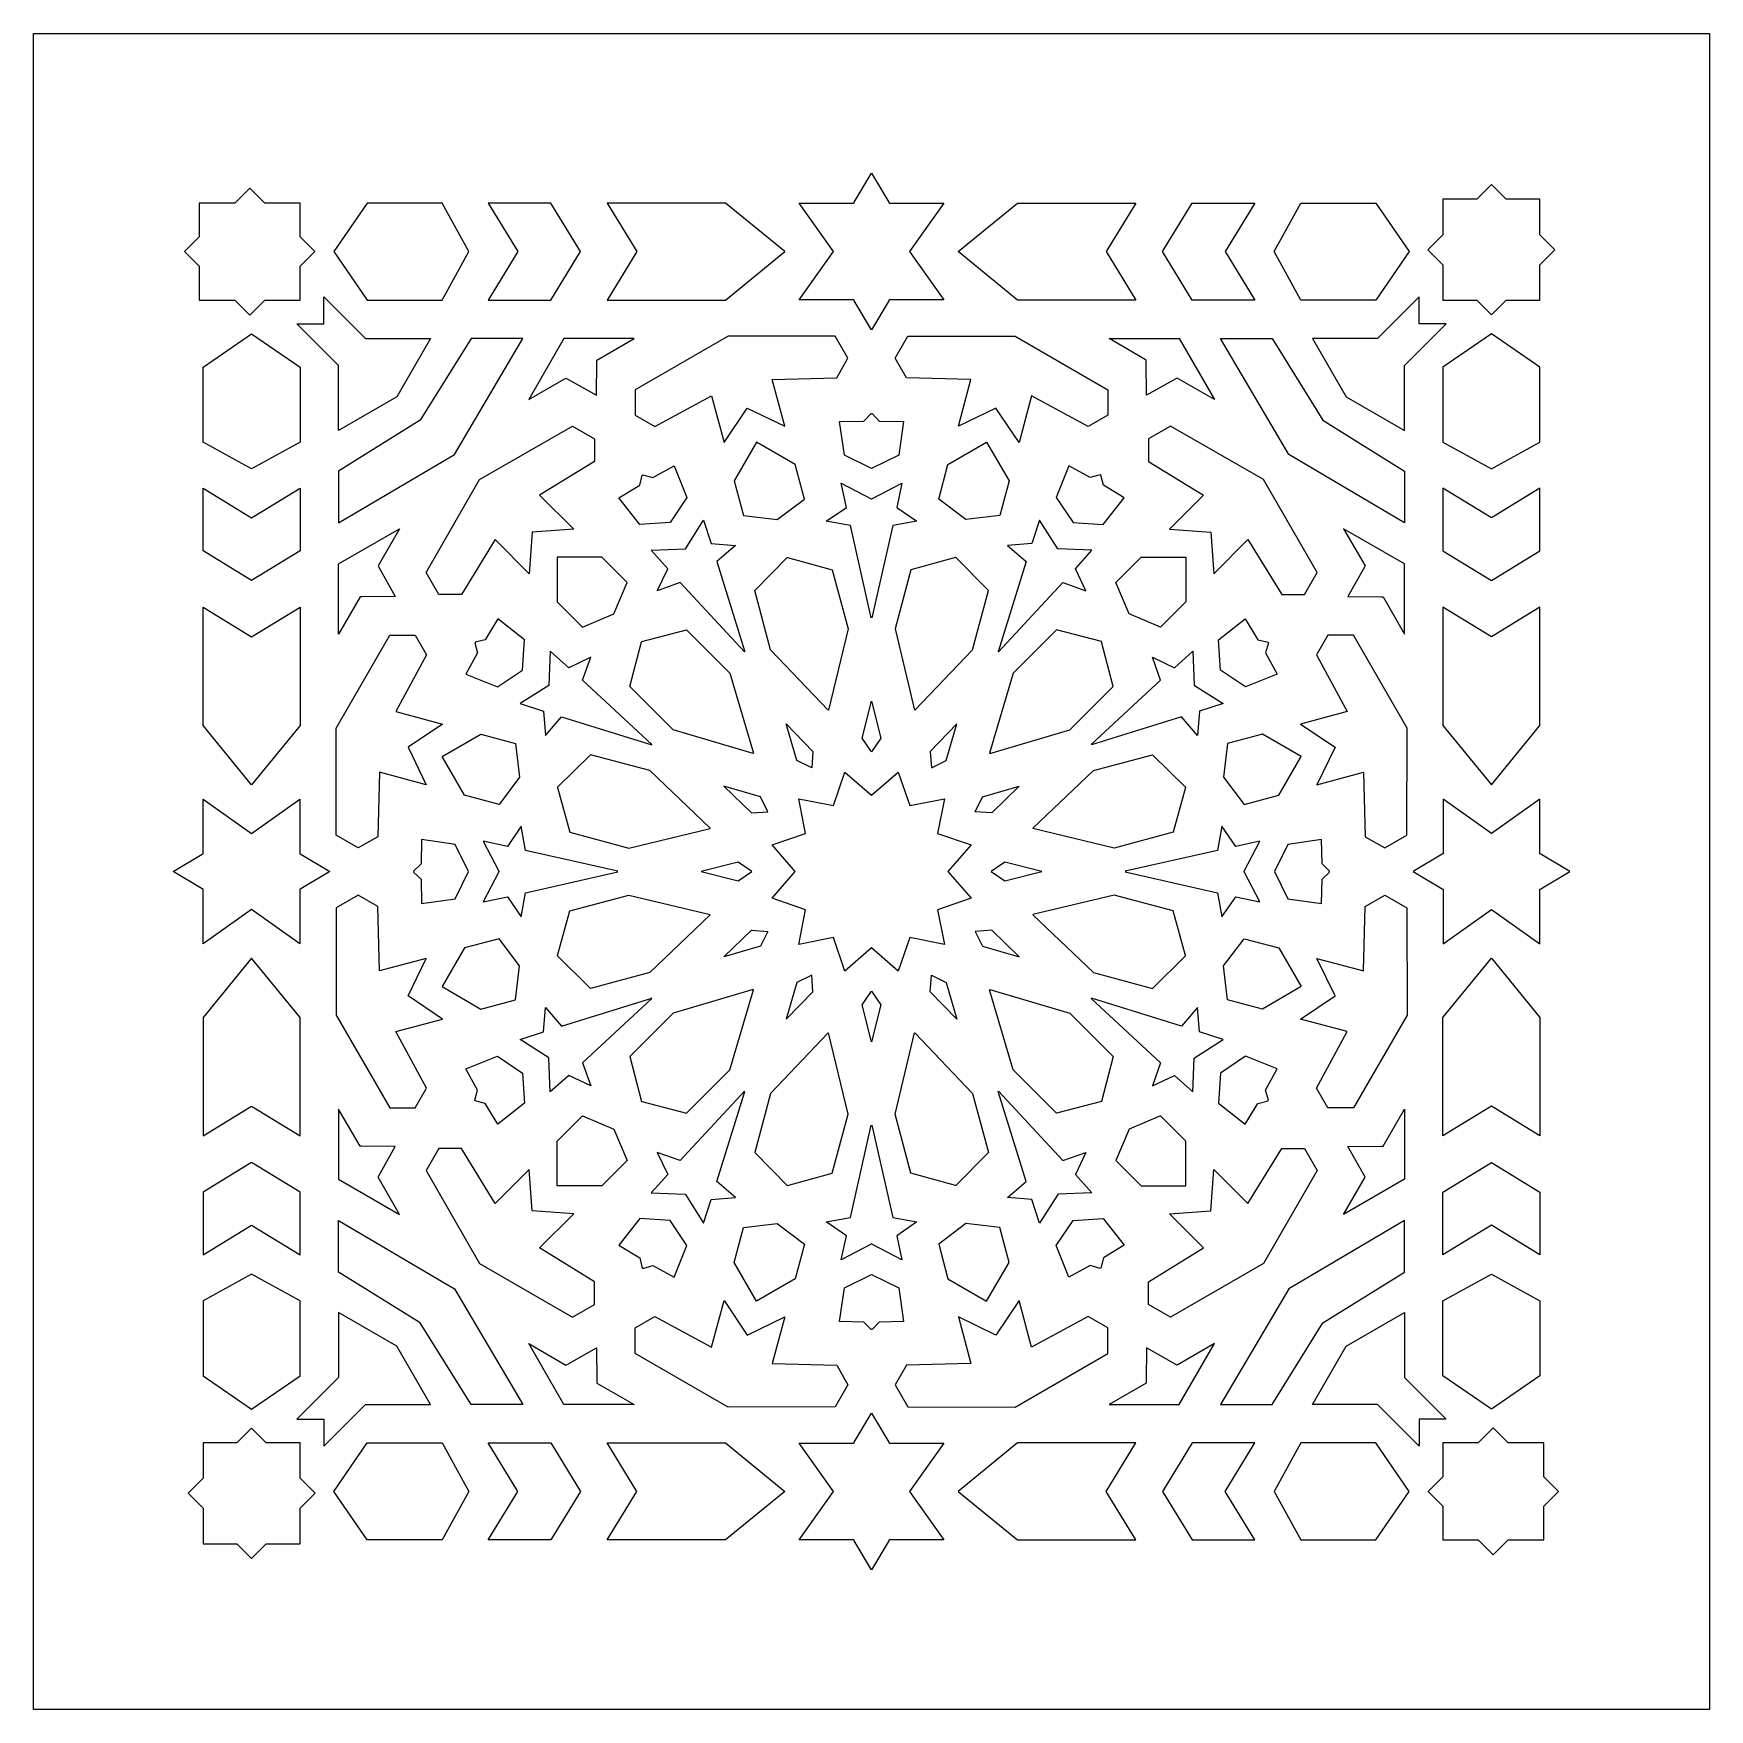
# Model space of a CAD drawing. Extents: x -300 to 300, y -300 to 300.
import ezdxf

# ---------------------------------------------------------------- set-up
doc = ezdxf.new("R2010")
doc.units = 0
doc.header["$MEASUREMENT"] = 0
doc.layers.add('PLAN_1', color=18, linetype='CONTINUOUS')

msp = doc.modelspace()

# ---------------------------------------------------------------- linework, layer by layer
at = {"layer": 'PLAN_1'}
for points in [[(300, -300), (-300, -300), (-300, 300), (300, 300)], [(0, 193.88), (-6.16, 204.3), (-6.33, 204.61), (-25.87, 204.61), (-13.62, 221.94), (-25.87, 239.27), (-6.33, 239.27), (-6.16, 239.58), (0, 250), (6.16, 239.58), (6.33, 239.27), (25.87, 239.27), (13.62, 221.94), (25.87, 204.61), (6.33, 204.61), (6.16, 204.3)], [(-199.23, 221.94), (-204.5, 227.21), (-204.5, 239.32), (-217.24, 239.32), (-222.6, 244.69), (-227.97, 239.32), (-240.71, 239.32), (-240.71, 227.21), (-245.98, 221.94), (-240.71, 216.67), (-240.71, 204.55), (-227.97, 204.55), (-222.6, 199.19), (-217.24, 204.55), (-204.5, 204.55), (-204.5, 216.67)], [(221.94, 199.23), (227.21, 204.5), (239.32, 204.5), (239.32, 217.24), (244.69, 222.6), (239.32, 227.97), (239.32, 240.71), (227.21, 240.71), (221.94, 245.98), (216.67, 240.71), (204.55, 240.71), (204.55, 227.97), (199.19, 222.6), (204.55, 217.24), (204.55, 204.5), (216.67, 204.5)], [(-144.12, 221.94), (-153.66, 239.32), (-180.59, 239.32), (-192.44, 221.94), (-180.59, 204.56), (-153.66, 204.56)], [(-104.21, 221.94), (-114.76, 239.32), (-137.18, 239.32), (-126.63, 221.94), (-137.18, 204.56), (-114.76, 204.56)], [(-31.03, 221.94), (-52.27, 239.32), (-94.6, 239.32), (-84.05, 221.94), (-94.6, 204.56), (-52.27, 204.56)], [(31.03, 221.94), (52.27, 239.32), (94.6, 239.32), (84.05, 221.94), (94.6, 204.56), (52.27, 204.56)], [(104.21, 221.94), (114.76, 239.32), (137.18, 239.32), (126.63, 221.94), (137.18, 204.56), (114.76, 204.56)], [(144.12, 221.94), (153.66, 239.32), (180.59, 239.32), (192.44, 221.94), (180.59, 204.56), (153.66, 204.56)], [(-169.89, 169.89), (-190.76, 157.84), (-190.76, 181.1), (-205.74, 196.08), (-196.09, 196.09), (-196.08, 205.74), (-181.1, 190.76), (-157.84, 190.76)], [(169.93, 169.89), (190.8, 157.84), (190.8, 181.1), (205.78, 196.08), (196.12, 196.09), (196.12, 205.74), (181.14, 190.76), (157.88, 190.76)], [(-221.94, 144.12), (-239.32, 153.66), (-239.32, 180.59), (-221.94, 192.44), (-204.56, 180.59), (-204.56, 153.66)], [(221.94, 144.12), (239.32, 153.66), (239.32, 180.59), (221.94, 192.44), (204.56, 180.59), (204.56, 153.66)], [(-149.33, 149.33), (-124.87, 190.76), (-143.36, 190.76), (-161.53, 161.53), (-190.76, 143.36), (-190.76, 124.87)], [(-110.14, 190.76), (-122.71, 168.99), (-109.4, 176.67), (-108.96, 176.42), (-98.42, 170.47), (-98.3, 182.58), (-98.3, 183.08), (-84.99, 190.76)], [(-51.36, 191.69), (-84.59, 172.46), (-84.59, 172.46), (-84.59, 163.36), (-77.58, 159.31), (-57.26, 170.26), (-52.79, 153.59), (-44.46, 165.93), (-31.08, 159.41), (-35.54, 176.08), (-12.47, 176.76), (-8.42, 183.77), (-12.97, 191.65), (-12.97, 191.65)], [(51.4, 191.69), (84.62, 172.46), (84.62, 172.46), (84.62, 163.36), (77.61, 159.31), (57.29, 170.26), (52.83, 153.59), (44.5, 165.93), (31.11, 159.41), (35.58, 176.08), (12.5, 176.76), (8.46, 183.77), (13.01, 191.65), (13.01, 191.65)], [(110.17, 190.76), (122.75, 168.99), (109.44, 176.67), (109, 176.42), (98.46, 170.47), (98.34, 182.58), (98.34, 183.08), (85.03, 190.76)], [(149.36, 149.33), (124.9, 190.76), (143.4, 190.76), (161.56, 161.53), (190.8, 143.36), (190.8, 124.87)], [(0.02, 144.26), (-9.7, 148.99), (-11.43, 161.09), (-2.72, 161.28), (-0.15, 163.95), (0.02, 163.81), (0.18, 163.95), (2.75, 161.28), (11.46, 161.09), (9.74, 148.99)], [(-121.47, 121.47), (-121.47, 121.47), (-122.52, 106.62), (-134.72, 118.82), (-146.84, 99.18), (-154.94, 99.18), (-159.49, 107.06), (-159.49, 107.06), (-140.33, 140.33), (-140.33, 140.33), (-140.33, 140.33), (-107.06, 159.49), (-107.06, 159.49), (-99.18, 154.94), (-99.18, 146.84), (-118.82, 134.72), (-106.62, 122.52), (-121.47, 121.47)], [(121.51, 121.47), (121.51, 121.47), (122.55, 106.62), (134.75, 118.82), (146.88, 99.18), (154.97, 99.18), (159.53, 107.06), (159.53, 107.06), (140.37, 140.33), (140.37, 140.33), (140.36, 140.33), (107.1, 159.49), (107.1, 159.49), (99.21, 154.94), (99.21, 146.84), (118.85, 134.72), (106.65, 122.52), (121.51, 121.47)], [(-41.19, 153.75), (-49.19, 139.9), (-45.86, 127.47), (-33.75, 125.98), (-24.01, 133.32), (-27.34, 145.75)], [(41.23, 153.75), (49.23, 139.9), (45.9, 127.47), (33.79, 125.98), (24.05, 133.32), (27.38, 145.75)], [(-81.9, 141.86), (-81.84, 142.06), (-78.28, 141.03), (-70.65, 145.23), (-66.09, 133.88), (-72.13, 124.93), (-82.9, 124.18), (-90.44, 133.8), (-82.99, 138.31), (-82.11, 141.91)], [(81.94, 141.86), (81.88, 142.06), (78.32, 141.03), (70.68, 145.23), (66.12, 133.88), (72.16, 124.93), (82.94, 124.18), (90.48, 133.8), (83.03, 138.31), (82.14, 141.91)], [(0.02, 91.16), (0, 91.16), (-0.07, 90.84), (-7.54, 123.82), (-16.17, 125.41), (-8.99, 130.35), (-10.84, 139.02), (-0.07, 133.4), (0.02, 133.44), (0.1, 133.4), (10.87, 139.02), (9.03, 130.35), (16.2, 125.41), (7.58, 123.82), (0.1, 90.84), (0.03, 91.16)], [(-221.94, 104.21), (-239.32, 114.76), (-239.32, 137.18), (-221.94, 126.63), (-204.56, 137.18), (-204.56, 114.76)], [(221.94, 104.21), (239.32, 114.76), (239.32, 137.18), (221.94, 126.63), (204.56, 137.18), (204.56, 114.76)], [(-190.76, 110.14), (-168.99, 122.71), (-176.67, 109.4), (-176.42, 108.96), (-170.47, 98.42), (-182.58, 98.3), (-183.08, 98.3), (-190.76, 84.99)], [(-66.72, 115.56), (-66.64, 115.56), (-60.12, 125.82), (-57.38, 117.38), (-48.7, 116.69), (-55.37, 111), (-45.35, 78.7), (-45.58, 78.95), (-45.48, 78.63), (-68.44, 103.46), (-76.71, 100.53), (-72.96, 108.39), (-78.9, 114.98), (-66.76, 115.5)], [(66.75, 115.56), (66.67, 115.56), (60.16, 125.82), (57.42, 117.38), (48.74, 116.69), (55.41, 111), (45.39, 78.7), (45.62, 78.95), (45.51, 78.63), (68.47, 103.46), (76.74, 100.53), (73, 108.39), (78.93, 114.98), (66.8, 115.5)], [(190.8, 110.14), (169.02, 122.71), (176.71, 109.4), (176.45, 108.96), (170.5, 98.42), (182.61, 98.3), (183.12, 98.3), (190.8, 84.99)], [(-92.22, 92.22), (-92.22, 92.22), (-87.46, 103.45), (-96.56, 112.55), (-112.55, 112.55), (-112.55, 112.55), (-112.55, 112.55), (-112.55, 96.56), (-103.45, 87.46), (-92.22, 92.22)], [(-30.11, 112.4), (-30.07, 112.44), (-14.07, 107.99), (-8.4, 86.82), (-15.41, 57.76), (-15.5, 57.84), (-15.53, 57.72), (-36.13, 79.39), (-41.8, 100.56), (-30.17, 112.41)], [(30.15, 112.4), (30.11, 112.44), (14.11, 107.99), (8.43, 86.82), (15.45, 57.76), (15.53, 57.84), (15.56, 57.72), (36.17, 79.39), (41.84, 100.56), (30.21, 112.41)], [(92.26, 92.22), (92.26, 92.22), (87.49, 103.45), (96.59, 112.55), (112.58, 112.55), (112.58, 112.55), (112.59, 112.55), (112.59, 96.56), (103.49, 87.46), (92.26, 92.22)], [(-221.94, 31.03), (-239.32, 52.27), (-239.32, 94.6), (-221.94, 84.05), (-204.56, 94.6), (-204.56, 52.27)], [(-141.86, 81.9), (-142.06, 81.84), (-141.03, 78.28), (-145.23, 70.65), (-133.88, 66.09), (-124.93, 72.13), (-124.18, 82.9), (-133.8, 90.44), (-138.31, 82.99), (-141.91, 82.11)], [(141.9, 81.9), (142.1, 81.84), (141.07, 78.28), (145.26, 70.65), (133.92, 66.09), (124.97, 72.13), (124.21, 82.9), (133.83, 90.44), (138.35, 82.99), (141.95, 82.11)], [(221.94, 31.03), (239.32, 52.27), (239.32, 94.6), (221.94, 84.05), (204.56, 94.6), (204.56, 52.27)], [(-191.69, 51.36), (-172.46, 84.59), (-172.46, 84.59), (-163.36, 84.59), (-159.31, 77.58), (-170.26, 57.26), (-153.59, 52.79), (-165.93, 44.46), (-159.41, 31.08), (-176.08, 35.54), (-176.76, 12.47), (-183.77, 8.42), (-191.65, 12.97), (-191.65, 12.97)], [(-42.34, 42.34), (-42.35, 42.34), (-42.31, 42.22), (-70.99, 50.68), (-86.48, 66.18), (-82.34, 82.26), (-82.28, 82.28), (-82.28, 82.28), (-82.28, 82.28), (-82.26, 82.34), (-66.18, 86.48), (-50.68, 70.99), (-42.22, 42.31), (-42.34, 42.35)], [(42.38, 42.34), (42.38, 42.34), (42.35, 42.22), (71.03, 50.68), (86.52, 66.18), (82.37, 82.26), (82.32, 82.28), (82.32, 82.28), (82.31, 82.28), (82.3, 82.34), (66.21, 86.48), (50.72, 70.99), (42.26, 42.31), (42.38, 42.35)], [(191.73, 51.36), (172.5, 84.59), (172.5, 84.59), (163.39, 84.59), (159.35, 77.58), (170.3, 57.26), (153.63, 52.79), (165.97, 44.46), (159.45, 31.08), (176.11, 35.54), (176.79, 12.47), (183.8, 8.42), (191.69, 12.97), (191.69, 12.97)], [(-115.56, 66.72), (-115.56, 66.64), (-125.82, 60.12), (-117.38, 57.38), (-116.69, 48.7), (-111, 55.37), (-78.7, 45.35), (-78.95, 45.58), (-78.63, 45.48), (-103.46, 68.44), (-100.53, 76.71), (-108.39, 72.96), (-114.98, 78.9), (-115.5, 66.76)], [(115.6, 66.72), (115.6, 66.64), (125.85, 60.12), (117.42, 57.38), (116.73, 48.7), (111.04, 55.37), (78.74, 45.35), (78.99, 45.58), (78.67, 45.48), (103.49, 68.44), (100.56, 76.71), (108.42, 72.96), (115.01, 78.9), (115.53, 66.76)], [(0.02, 42.83), (-0.01, 42.81), (0, 42.81), (0.02, 42.81), (-3.3, 47.75), (0, 60.99), (0.02, 60.99), (0.03, 60.99), (3.34, 47.75), (0.02, 42.81), (0.03, 42.81), (0.05, 42.81)], [(-153.75, 41.19), (-139.9, 49.19), (-127.47, 45.86), (-125.98, 33.75), (-133.32, 24.01), (-145.75, 27.34)], [(-30.49, 52.82), (-21.01, 43), (-21.41, 37.07), (-21.41, 37.08), (-21.39, 37.08), (-26.74, 39.7)], [(30.53, 52.82), (21.05, 43), (21.45, 37.07), (21.44, 37.08), (21.43, 37.08), (26.77, 39.7)], [(153.78, 41.19), (139.93, 49.19), (127.5, 45.86), (126.01, 33.75), (133.36, 24.01), (145.79, 27.34)], [(-112.4, 30.11), (-112.44, 30.07), (-107.99, 14.07), (-86.82, 8.4), (-57.76, 15.41), (-57.84, 15.5), (-57.72, 15.53), (-79.39, 36.13), (-100.56, 41.8), (-112.41, 30.17)], [(112.43, 30.11), (112.47, 30.07), (108.02, 14.07), (86.86, 8.4), (57.79, 15.41), (57.88, 15.5), (57.76, 15.53), (79.43, 36.13), (100.59, 41.8), (112.45, 30.17)], [(-52.82, 30.49), (-43, 21.01), (-37.07, 21.41), (-37.08, 21.41), (-37.08, 21.39), (-39.7, 26.74)], [(0.02, -27.31), (-9.54, -35.63), (-13.64, -23.65), (-26.06, -26.1), (-23.62, -13.67), (-35.6, -9.58), (-27.27, -0.02), (-35.6, 9.54), (-23.62, 13.64), (-26.06, 26.06), (-13.64, 23.62), (-9.54, 35.6), (0.02, 27.27), (9.58, 35.6), (13.67, 23.62), (26.1, 26.06), (23.65, 13.64), (35.63, 9.54), (27.31, -0.02), (35.63, -9.58), (23.65, -13.67), (26.1, -26.1), (13.67, -23.65), (9.58, -35.63)], [(52.86, 30.49), (43.04, 21.01), (37.1, 21.41), (37.11, 21.41), (37.12, 21.39), (39.74, 26.74)], [(-250, 0), (-239.58, 6.16), (-239.27, 6.33), (-239.27, 25.87), (-221.94, 13.62), (-204.61, 25.87), (-204.61, 6.33), (-204.3, 6.16), (-193.88, 0), (-204.3, -6.16), (-204.61, -6.33), (-204.61, -25.87), (-221.94, -13.62), (-239.27, -25.87), (-239.27, -6.33), (-239.58, -6.16)], [(193.88, 0), (204.3, -6.16), (204.61, -6.33), (204.61, -25.87), (221.94, -13.62), (239.27, -25.87), (239.27, -6.33), (239.58, -6.16), (250, 0), (239.58, 6.16), (239.27, 6.33), (239.27, 25.87), (221.94, 13.62), (204.61, 25.87), (204.61, 6.33), (204.3, 6.16)], [(-91.16, -0.02), (-91.16, 0), (-90.84, 0.07), (-123.82, 7.54), (-125.41, 16.17), (-130.35, 8.99), (-139.02, 10.84), (-133.4, 0.07), (-133.44, -0.02), (-133.4, -0.1), (-139.02, -10.87), (-130.35, -9.03), (-125.41, -16.2), (-123.82, -7.58), (-90.84, -0.1), (-91.16, -0.03)], [(133.47, -0.02), (133.44, 0.07), (139.06, 10.84), (130.38, 8.99), (125.45, 16.17), (123.85, 7.54), (90.87, 0.07), (91.2, 0), (91.19, -0.02), (91.2, -0.03), (90.87, -0.1), (123.85, -7.58), (125.45, -16.2), (130.38, -9.03), (139.06, -10.87), (133.44, -0.1)], [(-144.26, -0.02), (-148.99, 9.7), (-161.09, 11.43), (-161.28, 2.72), (-163.95, 0.15), (-163.81, -0.02), (-163.95, -0.18), (-161.28, -2.75), (-161.09, -11.46), (-148.99, -9.74)], [(163.84, -0.02), (163.99, 0.15), (161.31, 2.72), (161.13, 11.43), (149.03, 9.7), (144.29, -0.02), (149.03, -9.74), (161.13, -11.46), (161.31, -2.75), (163.99, -0.18)], [(-42.81, -0.02), (-42.81, 0), (-42.81, -0.01), (-42.83, 0), (-42.81, 0.01), (-42.81, 0), (-42.81, -0.02), (-47.75, 3.3), (-60.99, 0), (-60.99, 0), (-60.99, -0.02), (-60.99, -0.04), (-60.99, -0.03), (-47.75, -3.34), (-42.81, -0.02), (-42.81, -0.03), (-42.81, -0.05), (-42.83, -0.04), (-42.81, -0.02), (-42.81, -0.04)], [(61.03, -0.02), (61.02, 0), (61.03, 0), (47.78, 3.3), (42.84, -0.02), (42.85, 0), (42.84, 0.01), (42.86, 0), (42.84, -0.01), (42.85, 0), (42.84, -0.02), (42.85, -0.04), (42.84, -0.02), (42.86, -0.04), (42.84, -0.05), (42.85, -0.03), (42.84, -0.02), (47.78, -3.34), (61.03, -0.03), (61.02, -0.04)], [(-191.69, -51.4), (-172.46, -84.62), (-172.46, -84.62), (-163.36, -84.62), (-159.31, -77.61), (-170.26, -57.29), (-153.59, -52.83), (-165.93, -44.5), (-159.41, -31.11), (-176.08, -35.58), (-176.76, -12.5), (-183.77, -8.46), (-191.65, -13.01), (-191.65, -13.01)], [(-112.4, -30.15), (-112.44, -30.11), (-107.99, -14.11), (-86.82, -8.43), (-57.76, -15.45), (-57.84, -15.53), (-57.72, -15.56), (-79.39, -36.17), (-100.56, -41.84), (-112.41, -30.21)], [(112.43, -30.15), (112.47, -30.11), (108.02, -14.11), (86.86, -8.43), (57.79, -15.45), (57.88, -15.53), (57.76, -15.56), (79.43, -36.17), (100.59, -41.84), (112.45, -30.21)], [(191.73, -51.4), (172.5, -84.62), (172.5, -84.62), (163.39, -84.62), (159.35, -77.61), (170.3, -57.29), (153.63, -52.83), (165.97, -44.5), (159.45, -31.11), (176.11, -35.58), (176.79, -12.5), (183.8, -8.46), (191.69, -13.01), (191.69, -13.01)], [(-52.82, -30.53), (-43, -21.05), (-37.07, -21.45), (-37.08, -21.44), (-37.08, -21.43), (-39.7, -26.77)], [(52.86, -30.53), (43.04, -21.05), (37.1, -21.45), (37.11, -21.44), (37.12, -21.43), (39.74, -26.77)], [(-153.75, -41.23), (-139.9, -49.23), (-127.47, -45.9), (-125.98, -33.79), (-133.32, -24.05), (-145.75, -27.38)], [(153.78, -41.23), (139.93, -49.23), (127.5, -45.9), (126.01, -33.79), (133.36, -24.05), (145.79, -27.38)], [(-221.94, -31.03), (-239.32, -52.27), (-239.32, -94.6), (-221.94, -84.05), (-204.56, -94.6), (-204.56, -52.27)], [(221.94, -31.03), (239.32, -52.27), (239.32, -94.6), (221.94, -84.05), (204.56, -94.6), (204.56, -52.27)], [(-30.49, -52.86), (-21.01, -43.04), (-21.41, -37.1), (-21.41, -37.11), (-21.39, -37.12), (-26.74, -39.74)], [(30.53, -52.86), (21.05, -43.04), (21.45, -37.1), (21.44, -37.11), (21.43, -37.12), (26.77, -39.74)], [(-115.56, -66.75), (-115.56, -66.67), (-125.82, -60.16), (-117.38, -57.42), (-116.69, -48.74), (-111, -55.41), (-78.7, -45.39), (-78.95, -45.62), (-78.63, -45.51), (-103.46, -68.47), (-100.53, -76.74), (-108.39, -73), (-114.98, -78.93), (-115.5, -66.8)], [(-42.34, -42.38), (-42.35, -42.38), (-42.31, -42.26), (-70.99, -50.72), (-86.48, -66.21), (-82.34, -82.3), (-82.28, -82.31), (-82.28, -82.32), (-82.28, -82.32), (-82.26, -82.37), (-66.18, -86.52), (-50.68, -71.03), (-42.22, -42.35), (-42.34, -42.38)], [(0.02, -61.02), (0, -61.03), (-3.3, -47.78), (0.02, -42.84), (0, -42.85), (-0.01, -42.84), (0.02, -42.86), (0.05, -42.84), (0.03, -42.85), (0.02, -42.84), (3.34, -47.78), (0.03, -61.03)], [(42.38, -42.38), (42.38, -42.38), (42.35, -42.26), (71.03, -50.72), (86.52, -66.21), (82.37, -82.3), (82.32, -82.31), (82.32, -82.32), (82.31, -82.32), (82.3, -82.37), (66.21, -86.52), (50.72, -71.03), (42.26, -42.35), (42.38, -42.38)], [(115.6, -66.75), (115.6, -66.67), (125.85, -60.16), (117.42, -57.42), (116.73, -48.74), (111.04, -55.41), (78.74, -45.39), (78.99, -45.62), (78.67, -45.51), (103.49, -68.47), (100.56, -76.74), (108.42, -73), (115.01, -78.93), (115.53, -66.8)], [(-30.11, -112.43), (-30.07, -112.47), (-14.07, -108.02), (-8.4, -86.86), (-15.41, -57.79), (-15.5, -57.88), (-15.53, -57.76), (-36.13, -79.43), (-41.8, -100.59), (-30.17, -112.45)], [(30.15, -112.43), (30.11, -112.47), (14.11, -108.02), (8.43, -86.86), (15.45, -57.79), (15.53, -57.88), (15.56, -57.76), (36.17, -79.43), (41.84, -100.59), (30.21, -112.45)], [(-141.86, -81.94), (-142.06, -81.88), (-141.03, -78.32), (-145.23, -70.68), (-133.88, -66.12), (-124.93, -72.16), (-124.18, -82.94), (-133.8, -90.48), (-138.31, -83.03), (-141.91, -82.14)], [(141.9, -81.94), (142.1, -81.88), (141.07, -78.32), (145.26, -70.68), (133.92, -66.12), (124.97, -72.16), (124.21, -82.94), (133.83, -90.48), (138.35, -83.03), (141.95, -82.14)], [(-66.72, -115.6), (-66.64, -115.6), (-60.12, -125.85), (-57.38, -117.42), (-48.7, -116.73), (-55.37, -111.04), (-45.35, -78.74), (-45.58, -78.99), (-45.48, -78.67), (-68.44, -103.49), (-76.71, -100.56), (-72.96, -108.42), (-78.9, -115.01), (-66.76, -115.53)], [(66.75, -115.6), (66.67, -115.6), (60.16, -125.85), (57.42, -117.42), (48.74, -116.73), (55.41, -111.04), (45.39, -78.74), (45.62, -78.99), (45.51, -78.67), (68.47, -103.49), (76.74, -100.56), (73, -108.42), (78.93, -115.01), (66.8, -115.53)], [(-190.76, -110.17), (-168.99, -122.75), (-176.67, -109.44), (-176.42, -109), (-170.47, -98.46), (-182.58, -98.34), (-183.08, -98.34), (-190.76, -85.03)], [(-92.22, -92.26), (-92.22, -92.26), (-87.46, -103.49), (-96.56, -112.59), (-112.55, -112.59), (-112.55, -112.58), (-112.55, -112.58), (-112.55, -96.59), (-103.45, -87.49), (-92.22, -92.26)], [(92.26, -92.26), (92.26, -92.26), (87.49, -103.49), (96.59, -112.59), (112.58, -112.59), (112.58, -112.58), (112.59, -112.58), (112.59, -96.59), (103.49, -87.49), (92.26, -92.26)], [(190.8, -110.17), (169.02, -122.75), (176.71, -109.44), (176.45, -109), (170.5, -98.46), (182.61, -98.34), (183.12, -98.34), (190.8, -85.03)], [(0.02, -133.47), (-0.07, -133.44), (-10.84, -139.06), (-8.99, -130.38), (-16.17, -125.45), (-7.54, -123.85), (-0.07, -90.87), (0, -91.2), (0.02, -91.19), (0.03, -91.2), (0.1, -90.87), (7.58, -123.85), (16.2, -125.45), (9.03, -130.38), (10.87, -139.06), (0.1, -133.44)], [(-121.47, -121.51), (-121.47, -121.51), (-122.52, -106.65), (-134.72, -118.85), (-146.84, -99.21), (-154.94, -99.21), (-159.49, -107.1), (-159.49, -107.1), (-140.33, -140.36), (-140.33, -140.37), (-140.33, -140.37), (-107.06, -159.53), (-107.06, -159.53), (-99.18, -154.97), (-99.18, -146.88), (-118.82, -134.75), (-106.62, -122.55), (-121.47, -121.51)], [(121.51, -121.51), (121.51, -121.51), (122.55, -106.65), (134.75, -118.85), (146.88, -99.21), (154.97, -99.21), (159.53, -107.1), (159.53, -107.1), (140.37, -140.36), (140.37, -140.37), (140.36, -140.37), (107.1, -159.53), (107.1, -159.53), (99.21, -154.97), (99.21, -146.88), (118.85, -134.75), (106.65, -122.55), (121.51, -121.51)], [(-221.94, -104.21), (-239.32, -114.76), (-239.32, -137.18), (-221.94, -126.63), (-204.56, -137.18), (-204.56, -114.76)], [(221.94, -104.21), (239.32, -114.76), (239.32, -137.18), (221.94, -126.63), (204.56, -137.18), (204.56, -114.76)], [(-149.33, -149.36), (-124.87, -190.8), (-143.36, -190.8), (-161.53, -161.56), (-190.76, -143.4), (-190.76, -124.9)], [(-81.9, -141.9), (-81.84, -142.1), (-78.28, -141.07), (-70.65, -145.26), (-66.09, -133.92), (-72.13, -124.97), (-82.9, -124.21), (-90.44, -133.83), (-82.99, -138.35), (-82.11, -141.95)], [(81.94, -141.9), (81.88, -142.1), (78.32, -141.07), (70.68, -145.26), (66.12, -133.92), (72.16, -124.97), (82.94, -124.21), (90.48, -133.83), (83.03, -138.35), (82.14, -141.95)], [(149.36, -149.36), (124.9, -190.8), (143.4, -190.8), (161.56, -161.56), (190.8, -143.4), (190.8, -124.9)], [(-41.19, -153.78), (-49.19, -139.93), (-45.86, -127.5), (-33.75, -126.01), (-24.01, -133.36), (-27.34, -145.79)], [(41.23, -153.78), (49.23, -139.93), (45.9, -127.5), (33.79, -126.01), (24.05, -133.36), (27.38, -145.79)], [(-221.94, -144.12), (-239.32, -153.66), (-239.32, -180.59), (-221.94, -192.44), (-204.56, -180.59), (-204.56, -153.66)], [(0.02, -163.84), (-0.15, -163.99), (-2.72, -161.31), (-11.43, -161.13), (-9.7, -149.03), (0.02, -144.29), (9.74, -149.03), (11.46, -161.13), (2.75, -161.31), (0.18, -163.99)], [(221.94, -144.12), (239.32, -153.66), (239.32, -180.59), (221.94, -192.44), (204.56, -180.59), (204.56, -153.66)], [(-51.36, -191.73), (-84.59, -172.5), (-84.59, -172.5), (-84.59, -163.39), (-77.58, -159.35), (-57.26, -170.3), (-52.79, -153.63), (-44.46, -165.97), (-31.08, -159.45), (-35.54, -176.11), (-12.47, -176.79), (-8.42, -183.8), (-12.97, -191.69), (-12.97, -191.69)], [(51.4, -191.73), (84.62, -172.5), (84.62, -172.5), (84.62, -163.39), (77.61, -159.35), (57.29, -170.3), (52.83, -153.63), (44.5, -165.97), (31.11, -159.45), (35.58, -176.11), (12.5, -176.79), (8.46, -183.8), (13.01, -191.69), (13.01, -191.69)], [(-169.89, -169.93), (-190.76, -157.88), (-190.76, -181.14), (-205.74, -196.12), (-196.09, -196.12), (-196.08, -205.78), (-181.1, -190.8), (-157.84, -190.8)], [(169.93, -169.93), (190.8, -157.88), (190.8, -181.14), (205.78, -196.12), (196.12, -196.12), (196.12, -205.78), (181.14, -190.8), (157.88, -190.8)], [(-110.14, -190.8), (-122.71, -169.02), (-109.4, -176.71), (-108.96, -176.45), (-98.42, -170.5), (-98.3, -182.61), (-98.3, -183.12), (-84.99, -190.8)], [(110.17, -190.8), (122.75, -169.02), (109.44, -176.71), (109, -176.45), (98.46, -170.5), (98.34, -182.61), (98.34, -183.12), (85.03, -190.8)], [(0, -250), (-6.16, -239.58), (-6.33, -239.27), (-25.87, -239.27), (-13.62, -221.94), (-25.87, -204.61), (-6.33, -204.61), (-6.16, -204.3), (0, -193.88), (6.16, -204.3), (6.33, -204.61), (25.87, -204.61), (13.62, -221.94), (25.87, -239.27), (6.33, -239.27), (6.16, -239.58)], [(-221.94, -199.23), (-227.21, -204.5), (-239.32, -204.5), (-239.32, -217.24), (-244.69, -222.6), (-239.32, -227.97), (-239.32, -240.71), (-227.21, -240.71), (-221.94, -245.98), (-216.67, -240.71), (-204.55, -240.71), (-204.55, -227.97), (-199.19, -222.6), (-204.55, -217.24), (-204.55, -204.5), (-216.67, -204.5)], [(199.23, -221.94), (204.5, -227.21), (204.5, -239.32), (217.24, -239.32), (222.6, -244.69), (227.97, -239.32), (240.71, -239.32), (240.71, -227.21), (245.98, -221.94), (240.71, -216.67), (240.71, -204.55), (227.97, -204.55), (222.6, -199.19), (217.24, -204.55), (204.5, -204.55), (204.5, -216.67)], [(-144.12, -221.94), (-153.66, -239.32), (-180.59, -239.32), (-192.44, -221.94), (-180.59, -204.56), (-153.66, -204.56)], [(-104.21, -221.94), (-114.76, -239.32), (-137.18, -239.32), (-126.63, -221.94), (-137.18, -204.56), (-114.76, -204.56)], [(-31.03, -221.94), (-52.27, -239.32), (-94.6, -239.32), (-84.05, -221.94), (-94.6, -204.56), (-52.27, -204.56)], [(31.03, -221.94), (52.27, -239.32), (94.6, -239.32), (84.05, -221.94), (94.6, -204.56), (52.27, -204.56)], [(104.21, -221.94), (114.76, -239.32), (137.18, -239.32), (126.63, -221.94), (137.18, -204.56), (114.76, -204.56)], [(144.12, -221.94), (153.66, -239.32), (180.59, -239.32), (192.44, -221.94), (180.59, -204.56), (153.66, -204.56)]]:
    msp.add_lwpolyline(points, close=True, dxfattribs=at)

doc.saveas('drawing.dxf')
